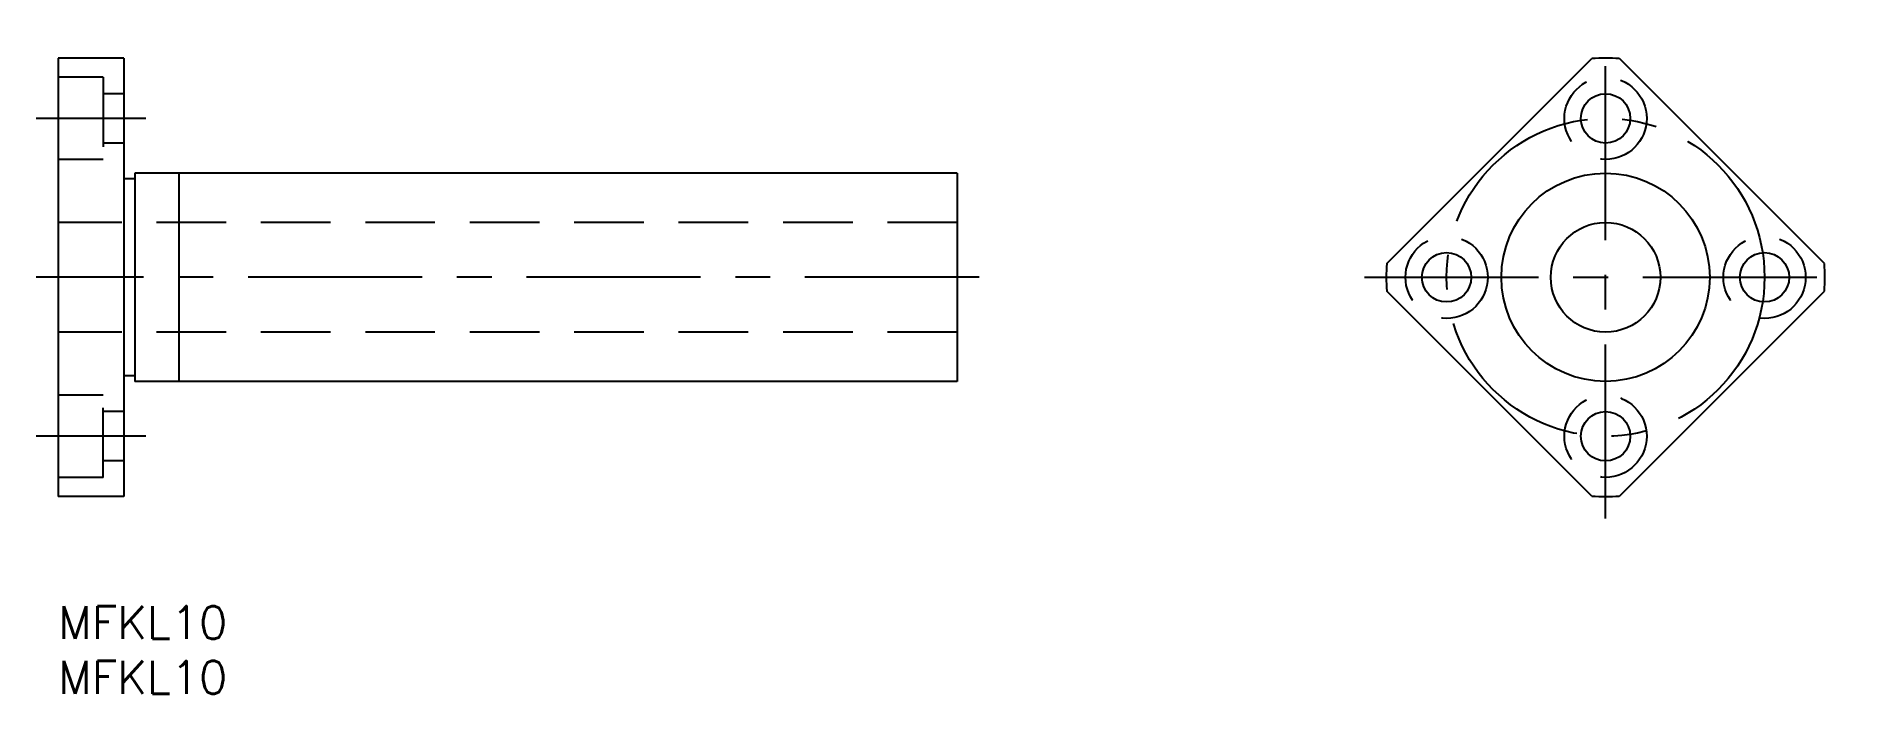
# Model space of a CAD drawing. Extents: x -2 to 163, y -8 to 52.
import ezdxf

# ---------------------------------------------------------------- set-up
doc = ezdxf.new("R2010")
doc.units = 0
doc.header["$LTSCALE"] = 0.5
doc.linetypes.add('CENTER', pattern=[50.8, 31.75, -6.35, 6.35, -6.35])
doc.linetypes.add('DASHED', pattern=[19.05, 12.7, -6.35])
for name, color, linetype in [('MSM_CENTER', 1, 'CENTER'), ('MSM_CONTINUOUS', 7, 'CONTINUOUS'), ('MSM_DASHED', 4, 'DASHED'), ('MSM_PART_NUMBER', 7, 'CONTINUOUS')]:
    doc.layers.add(name, color=color, linetype=linetype)
doc.styles.get("Standard").update_dxf_attribs({"font": 'txt.shx', "height": 3, "bigfont": 'bigfont.shx'})

# ---------------------------------------------------------------- blocks, each defined once
blk = doc.blocks.new('*U20')
at = {"layer": 'MSM_PART_NUMBER'}
blk.add_text('MFKL10', height=3, dxfattribs=at).set_placement((0, -3))
blk = doc.blocks.new('*U21')
at = {"layer": 'MSM_PART_NUMBER'}
blk.add_text('MFKL10', height=3, dxfattribs=at).set_placement((0, -8))

msp = doc.modelspace()

# ---------------------------------------------------------------- linework, layer by layer
at = {"layer": 'MSM_CENTER'}
for p, q in [((141.15, 8), (141.15, 52)), ((8, 44.5), (-2, 44.5)), ((84, 30), (-2, 30)), ((119.15, 30), (163.15, 30)), ((8, 15.5), (-2, 15.5))]:
    msp.add_line(p, q, dxfattribs=at)
msp.add_circle((141.15, 30), 14.5, dxfattribs=at)
at = {"layer": 'MSM_CONTINUOUS'}
for p, q in [((0, 50), (0, 10)), ((6, 50), (0, 50)), ((6, 50), (6, 10)), ((121.19, 31.25), (139.9, 49.96)), ((161.11, 31.25), (142.41, 49.96)), ((7, 39), (6, 39)), ((7, 39.5), (7, 20.5)), ((82, 39.5), (7, 39.5)), ((11, 39.5), (11, 20.5)), ((82, 39.5), (82, 20.5)), ((139.9, 10.04), (121.19, 28.75)), ((142.41, 10.04), (161.11, 28.75)), ((7, 21), (6, 21)), ((82, 20.5), (7, 20.5)), ((6, 10), (0, 10))]:
    msp.add_line(p, q, dxfattribs=at)
for centre, radius in [((141.15, 44.5), 2.25), ((141.15, 30), 9.5), ((141.15, 30), 5), ((126.65, 30), 2.25), ((155.65, 30), 2.25), ((141.15, 15.5), 2.25)]:
    msp.add_circle(centre, radius, dxfattribs=at)
for start, end in [(86.4096, 93.5904), (176.4096, 183.5904), (356.4096, 3.5904), (266.4096, 273.5904)]:
    msp.add_arc((141.15, 30), 20, start, end, dxfattribs=at)
at = {"layer": 'MSM_DASHED'}
for p, q in [((4.1, 48.25), (0, 48.25)), ((4.1, 48.25), (4.1, 40.75)), ((6, 46.75), (4.1, 46.75)), ((6, 42.25), (4.1, 42.25)), ((4.1, 40.75), (0, 40.75)), ((82, 35), (0, 35)), ((82, 25), (0, 25)), ((4.1, 19.25), (0, 19.25)), ((4.1, 11.75), (4.1, 19.25)), ((6, 17.75), (4.1, 17.75)), ((6, 13.25), (4.1, 13.25)), ((4.1, 11.75), (0, 11.75))]:
    msp.add_line(p, q, dxfattribs=at)
for centre in [(141.15, 44.5), (126.65, 30), (155.65, 30), (141.15, 15.5)]:
    msp.add_circle(centre, 3.75, dxfattribs=at)

# ---------------------------------------------------------------- block references
at = {"layer": 'MSM_CONTINUOUS'}
for name in ['*U20', '*U21']:
    msp.add_blockref(name, (0, 0), dxfattribs=at)

doc.saveas('drawing.dxf')
